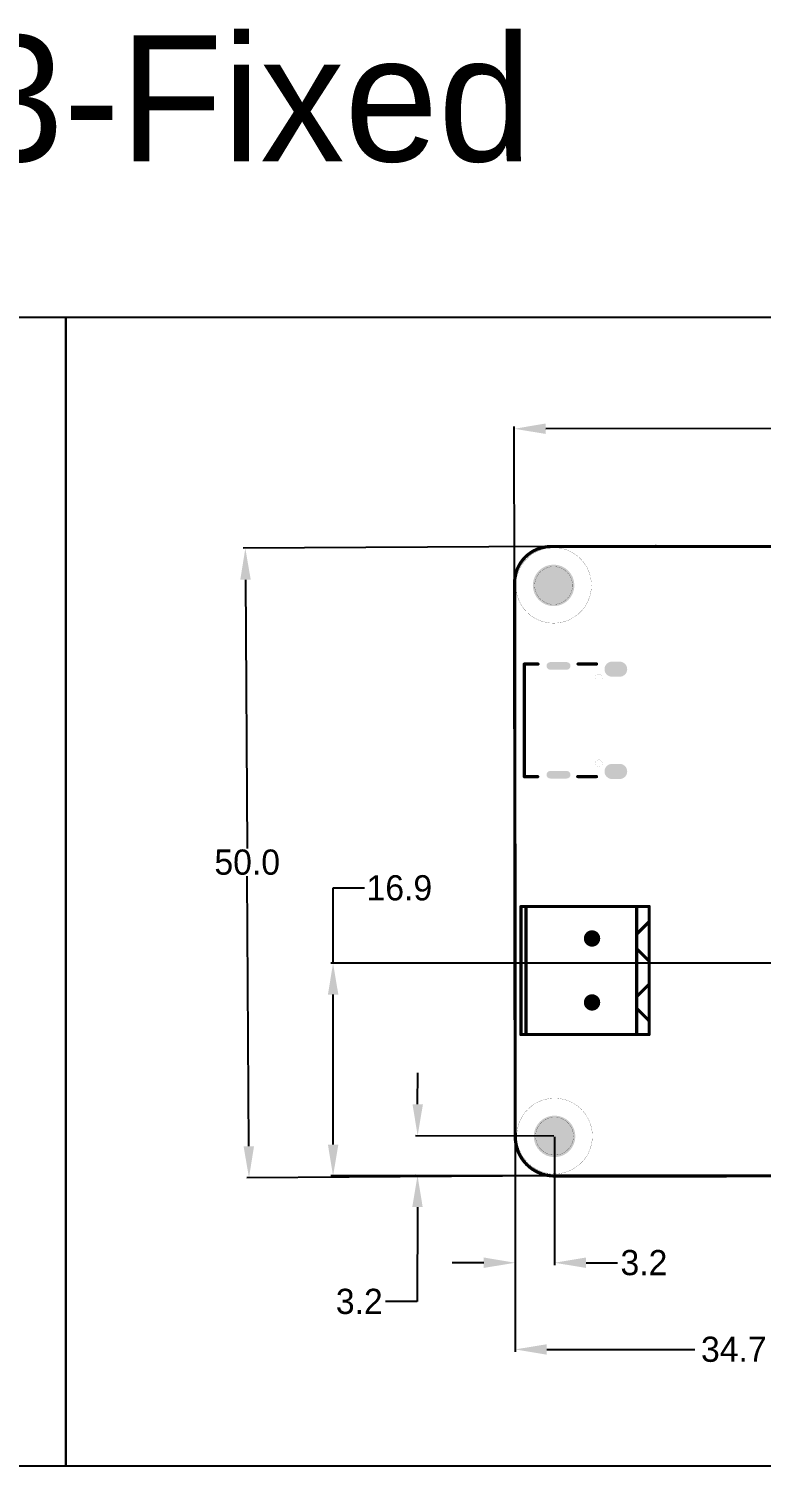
# Model space of a CAD drawing. Header units: inches. Extents: x -321 to 314, y 1 to 115.
# Drawn here: x -176.9 to -118.8, y 1.2 to 115.4 of the extents above; entities that cross this region are included whole.
import ezdxf

# ---------------------------------------------------------------- set-up
doc = ezdxf.new("R2010")
doc.units = ezdxf.units.IN
for name, color, linetype in [('Mechanical1', 6, 'Continuous'), ('PadHoleLayer', 156, 'Continuous'), ('TopOverlay', 2, 'Continuous')]:
    doc.layers.add(name, color=color, linetype=linetype)
doc.dimstyles.get("Standard").update_dxf_attribs({"dimtxt": 0.18, "dimasz": 0.18, "dimexe": 0.18, "dimexo": 0.0625, "dimgap": 0.09, "dimtad": 0, "dimtih": 1, "dimtoh": 1, "dimdec": 4, "dimzin": 0, "dimdsep": 46, "dimtxsty": 'Standard', "dimcen": 0.09, "dimadec": 0, "dimazin": 0, "dimtfac": 1, "dimtdec": 4, "dimtofl": 0, "dimtmove": 0, "dimatfit": 3, "dimfxl": 1, "dimtolj": 1, "dimtzin": 0, "dimarcsym": 0})

# ---------------------------------------------------------------- blocks, each defined once
blk = doc.blocks.new('*D158')
at = {"color": 0, "lineweight": -2, "ltscale": 5, "transparency": 16777216}
for p, q in [((-135.54, 74.24), (-159.89, 74.1)), ((-159.69, 71.6), (-159.57, 50.26)), ((-159.43, 26.62), (-159.56, 48.08)), ((-135.25, 24.26), (-159.6, 24.12))]:
    blk.add_line(p, q, dxfattribs=at)
at = {"color": 0, "ltscale": 5, "transparency": 16777216}
for points in [[(-159.28, 71.6), (-160.11, 71.6), (-159.71, 74.1)], [(-159.02, 26.62), (-159.85, 26.62), (-159.42, 24.12)]]:
    blk.add_solid(points, dxfattribs=at)
at = {"layer": 'Defpoints', "color": 0, "ltscale": 5, "transparency": 16777216}
for p in [(-135.48, 74.24), (-159.42, 24.12), (-135.19, 24.26)]:
    blk.add_point(p, dxfattribs=at)
at = {"color": 0, "ltscale": 5, "transparency": 16777216, "insert": (-159.56, 49.17), "char_height": 2, "attachment_point": 5}
blk.add_mtext('\\A1;50.0', dxfattribs=at)
blk = doc.blocks.new('*D163')
at = {"color": 0, "lineweight": -2, "ltscale": 5, "transparency": 16777216}
for p, q in [((-146.04, 29.96), (-146.03, 32.46)), ((-135.24, 27.43), (-146.22, 27.46)), ((-135.25, 24.26), (-146.23, 24.29)), ((-146.06, 21.79), (-146.08, 14.29)), ((-146.08, 14.29), (-148.58, 14.29))]:
    blk.add_line(p, q, dxfattribs=at)
at = {"color": 0, "ltscale": 5, "transparency": 16777216}
for points in [[(-146.45, 29.96), (-145.62, 29.96), (-146.04, 27.46)], [(-146.47, 21.79), (-145.64, 21.79), (-146.05, 24.29)]]:
    blk.add_solid(points, dxfattribs=at)
at = {"layer": 'Defpoints', "color": 0, "ltscale": 5, "transparency": 16777216}
for p in [(-135.18, 27.43), (-146.05, 24.29), (-135.19, 24.26)]:
    blk.add_point(p, dxfattribs=at)
at = {"color": 0, "ltscale": 5, "transparency": 16777216, "insert": (-150.67, 14.29), "char_height": 2, "attachment_point": 5}
blk.add_mtext('\\A1;3.2', dxfattribs=at)
blk = doc.blocks.new('*D164')
at = {"color": 0, "lineweight": -2, "ltscale": 5, "transparency": 16777216}
for p, q in [((-103.63, 41.1), (-103.63, 10.31)), ((-138.3, 27.31), (-138.3, 10.31)), ((-135.8, 10.49), (-124.05, 10.49)), ((-106.13, 10.49), (-117.87, 10.49))]:
    blk.add_line(p, q, dxfattribs=at)
at = {"color": 0, "ltscale": 5, "transparency": 16777216}
for points in [[(-135.8, 10.9), (-135.8, 10.07), (-138.3, 10.49)], [(-106.13, 10.9), (-106.13, 10.07), (-103.63, 10.49)]]:
    blk.add_solid(points, dxfattribs=at)
at = {"layer": 'Defpoints', "color": 0, "ltscale": 5, "transparency": 16777216}
for p in [(-103.63, 41.16), (-138.3, 27.37), (-138.3, 10.49)]:
    blk.add_point(p, dxfattribs=at)
at = {"color": 0, "ltscale": 5, "transparency": 16777216, "insert": (-120.96, 10.49), "char_height": 2, "attachment_point": 5}
blk.add_mtext('\\A1;34.7', dxfattribs=at)
blk = doc.blocks.new('*D165')
at = {"color": 0, "lineweight": -2, "ltscale": 5, "transparency": 16777216}
for p, q in [((-152.75, 41.16), (-152.75, 47.13)), ((-152.75, 47.13), (-150.25, 47.13)), ((-103.69, 41.16), (-152.93, 41.16)), ((-152.75, 26.76), (-152.75, 38.66)), ((-135.25, 24.26), (-152.93, 24.26))]:
    blk.add_line(p, q, dxfattribs=at)
at = {"color": 0, "ltscale": 5, "transparency": 16777216}
for points in [[(-153.16, 38.66), (-152.33, 38.66), (-152.75, 41.16)], [(-153.16, 26.76), (-152.33, 26.76), (-152.75, 24.26)]]:
    blk.add_solid(points, dxfattribs=at)
at = {"layer": 'Defpoints', "color": 0, "ltscale": 5, "transparency": 16777216}
for p in [(-103.63, 41.16), (-152.75, 24.26), (-135.19, 24.26)]:
    blk.add_point(p, dxfattribs=at)
at = {"color": 0, "ltscale": 5, "transparency": 16777216, "insert": (-147.49, 47.13), "char_height": 2, "attachment_point": 5}
blk.add_mtext('\\A1;16.9', dxfattribs=at)
blk = doc.blocks.new('*D166')
at = {"color": 0, "lineweight": -2, "ltscale": 5, "transparency": 16777216}
for p, q in [((-138.3, 27.31), (-138.3, 17.19)), ((-135.18, 27.37), (-135.18, 17.19)), ((-140.8, 17.37), (-143.3, 17.37)), ((-132.68, 17.37), (-130.18, 17.37))]:
    blk.add_line(p, q, dxfattribs=at)
at = {"color": 0, "ltscale": 5, "transparency": 16777216}
for points in [[(-140.8, 17.79), (-140.8, 16.96), (-138.3, 17.37)], [(-132.68, 17.79), (-132.68, 16.96), (-135.18, 17.37)]]:
    blk.add_solid(points, dxfattribs=at)
at = {"layer": 'Defpoints', "color": 0, "ltscale": 5, "transparency": 16777216}
for p in [(-135.18, 27.43), (-138.3, 27.37), (-135.18, 17.37)]:
    blk.add_point(p, dxfattribs=at)
at = {"color": 0, "ltscale": 5, "transparency": 16777216, "insert": (-128.09, 17.37), "char_height": 2, "attachment_point": 5}
blk.add_mtext('\\A1;3.2', dxfattribs=at)
blk = doc.blocks.new('*D167')
at = {"color": 0, "lineweight": -2, "ltscale": 5, "transparency": 16777216}
for p, q in [((-138.35, 71.43), (-138.38, 83.77)), ((-135.88, 83.6), (-91.7, 83.7)), ((-40.98, 83.83), (-85.19, 83.72)), ((-38.45, 71.67), (-38.48, 84.01))]:
    blk.add_line(p, q, dxfattribs=at)
at = {"color": 0, "ltscale": 5, "transparency": 16777216}
for points in [[(-135.88, 84.01), (-135.88, 83.18), (-138.38, 83.59)], [(-40.98, 84.24), (-40.98, 83.41), (-38.48, 83.83)]]:
    blk.add_solid(points, dxfattribs=at)
at = {"layer": 'Defpoints', "color": 0, "ltscale": 5, "transparency": 16777216}
for p in [(-38.48, 83.83), (-138.35, 71.37), (-38.45, 71.61)]:
    blk.add_point(p, dxfattribs=at)
at = {"color": 0, "ltscale": 5, "transparency": 16777216, "insert": (-88.44, 83.71), "char_height": 2, "attachment_point": 5}
blk.add_mtext('\\A1;100.0', dxfattribs=at)
blk = doc.blocks.new('WJ500V_5_08_2P_34')
at = {"layer": 'PadHoleLayer'}
h = blk.add_hatch(color=156, dxfattribs=at)
edge = h.paths.add_edge_path()
edge.add_arc((-2.35, -0.62), 0.65, 0, 360)
h = blk.add_hatch(color=156, dxfattribs=at)
edge = h.paths.add_edge_path()
edge.add_arc((2.73, -0.62), 0.65, 0, 360)
at = {"layer": 'TopOverlay'}
for points in [[(-4.89, 5.02, 0.254, 0.254, 0), (-4.89, -5.14, 0.254, 0.254, 0)], [(-4.88, 4.62, 0.254, 0.254, 0), (5.27, 4.62, 0.254, 0.254, 0)], [(-4.87, 5.01, 0.254, 0.254, 0), (5.27, 5.01, 0.254, 0.254, 0)], [(5.27, 5.01, 0.254, 0.254, 0), (5.27, -5.15, 0.254, 0.254, 0)], [(-4.85, -4.16, 0.254, 0.254, 0), (5.27, -4.16, 0.254, 0.254, 0)], [(-2.82, -4.16, 0.254, 0.254, 0), (-3.78, -5.12, 0.254, 0.254, 0)], [(-1.89, -4.16, 0.254, 0.254, 0), (-0.93, -5.12, 0.254, 0.254, 0)], [(1.9, -4.18, 0.254, 0.254, 0), (0.94, -5.14, 0.254, 0.254, 0)], [(3.09, -4.18, 0.254, 0.254, 0), (4.05, -5.14, 0.254, 0.254, 0)], [(-4.87, -5.15, 0.254, 0.254, 0), (5.27, -5.15, 0.254, 0.254, 0)]]:
    blk.add_lwpolyline(points, format="xyseb", dxfattribs=at)
for points in [[(-4.96, 5.02, 0.127, 0.127, 1), (-4.83, 5.02, 0.127, 0.127, 1)], [(-4.94, 4.62, 0.127, 0.127, 1), (-4.81, 4.62, 0.127, 0.127, 1)], [(-4.93, 5.01, 0.127, 0.127, 1), (-4.8, 5.01, 0.127, 0.127, 1)], [(5.2, 5.01, 0.127, 0.127, 1), (5.33, 5.01, 0.127, 0.127, 1)], [(5.2, 5.01, 0.127, 0.127, 1), (5.33, 5.01, 0.127, 0.127, 1)], [(5.2, 4.62, 0.127, 0.127, 1), (5.33, 4.62, 0.127, 0.127, 1)], [(-4.91, -4.16, 0.127, 0.127, 1), (-4.79, -4.16, 0.127, 0.127, 1)], [(-2.89, -4.16, 0.127, 0.127, 1), (-2.76, -4.16, 0.127, 0.127, 1)], [(-1.96, -4.16, 0.127, 0.127, 1), (-1.83, -4.16, 0.127, 0.127, 1)], [(1.83, -4.18, 0.127, 0.127, 1), (1.96, -4.18, 0.127, 0.127, 1)], [(3.02, -4.18, 0.127, 0.127, 1), (3.15, -4.18, 0.127, 0.127, 1)], [(5.2, -4.16, 0.127, 0.127, 1), (5.33, -4.16, 0.127, 0.127, 1)], [(-4.96, -5.14, 0.127, 0.127, 1), (-4.83, -5.14, 0.127, 0.127, 1)], [(-4.93, -5.15, 0.127, 0.127, 1), (-4.8, -5.15, 0.127, 0.127, 1)], [(-3.85, -5.12, 0.127, 0.127, 1), (-3.72, -5.12, 0.127, 0.127, 1)], [(-1, -5.12, 0.127, 0.127, 1), (-0.87, -5.12, 0.127, 0.127, 1)], [(0.87, -5.14, 0.127, 0.127, 1), (1, -5.14, 0.127, 0.127, 1)], [(3.98, -5.14, 0.127, 0.127, 1), (4.11, -5.14, 0.127, 0.127, 1)], [(5.2, -5.15, 0.127, 0.127, 1), (5.33, -5.15, 0.127, 0.127, 1)], [(5.2, -5.15, 0.127, 0.127, 1), (5.33, -5.15, 0.127, 0.127, 1)]]:
    blk.add_lwpolyline(points, format="xyseb", close=True, dxfattribs=at)
blk = doc.blocks.new('TYPE_C_24P_QT_143_36')
at = {"layer": 'PadHoleLayer'}
h = blk.add_hatch(color=156, dxfattribs=at)
edge = h.paths.add_edge_path()
edge.add_arc((-4.06, 3.26), 0.6, 180, 360)
edge.add_line((-3.46, 3.26), (-3.46, 3.86))
edge.add_arc((-4.06, 3.86), 0.6, 0, 180)
edge.add_line((-4.66, 3.86), (-4.66, 3.26))
h = blk.add_hatch(color=156, dxfattribs=at)
edge = h.paths.add_edge_path()
edge.add_arc((4.06, 3.26), 0.6, 180, 360)
edge.add_line((4.66, 3.26), (4.66, 3.86))
edge.add_arc((4.06, 3.86), 0.6, 0, 180)
edge.add_line((3.46, 3.86), (3.46, 3.26))
h = blk.add_hatch(color=156, dxfattribs=at)
edge = h.paths.add_edge_path()
edge.add_arc((-4.32, -1.64), 0.3, 180, 360)
edge.add_line((-4.02, -1.64), (-4.02, -0.34))
edge.add_arc((-4.32, -0.34), 0.3, 0, 180)
edge.add_line((-4.62, -0.34), (-4.62, -1.64))
h = blk.add_hatch(color=156, dxfattribs=at)
edge = h.paths.add_edge_path()
edge.add_arc((4.32, -1.64), 0.3, 180, 360)
edge.add_line((4.62, -1.64), (4.62, -0.34))
edge.add_arc((4.32, -0.34), 0.3, 0, 180)
edge.add_line((4.02, -0.34), (4.02, -1.64))
at = {"layer": 'Mechanical1'}
for points in [[(-3.12, 2.21, 0.00508, 0.00508, 1), (-3.67, 2.21, 0.00508, 0.00508, 1)], [(3.68, 2.21, 0.00508, 0.00508, 1), (3.13, 2.21, 0.00508, 0.00508, 1)], [(-3.67, 2.21, 0.00254, 0.00254, 1), (-3.67, 2.21, 0.00254, 0.00254, 1)], [(-3.12, 2.21, 0.00254, 0.00254, 1), (-3.12, 2.21, 0.00254, 0.00254, 1)], [(3.13, 2.21, 0.00254, 0.00254, 1), (3.13, 2.21, 0.00254, 0.00254, 1)], [(3.68, 2.21, 0.00254, 0.00254, 1), (3.68, 2.21, 0.00254, 0.00254, 1)]]:
    blk.add_lwpolyline(points, format="xyseb", close=True, dxfattribs=at)
at = {"layer": 'TopOverlay'}
for points in [[(-4.47, 0.56, 0.254, 0.254, 0), (-4.47, 2.03, 0.254, 0.254, 0)], [(4.47, 0.53, 0.254, 0.254, 0), (4.47, 2.03, 0.254, 0.254, 0)], [(-4.47, -3.7, 0.254, 0.254, 0), (-4.47, -2.62, 0.254, 0.254, 0)], [(4.47, -3.7, 0.254, 0.254, 0), (4.47, -2.64, 0.254, 0.254, 0)], [(4.47, -3.7, 0.254, 0.254, 0), (-4.47, -3.7, 0.254, 0.254, 0)]]:
    blk.add_lwpolyline(points, format="xyseb", dxfattribs=at)
for points in [[(-4.53, 2.03, 0.127, 0.127, 1), (-4.41, 2.03, 0.127, 0.127, 1)], [(4.41, 2.03, 0.127, 0.127, 1), (4.53, 2.03, 0.127, 0.127, 1)], [(-4.53, 0.56, 0.127, 0.127, 1), (-4.41, 0.56, 0.127, 0.127, 1)], [(4.41, 0.53, 0.127, 0.127, 1), (4.53, 0.53, 0.127, 0.127, 1)], [(-4.53, -2.62, 0.127, 0.127, 1), (-4.4, -2.62, 0.127, 0.127, 1)], [(4.41, -2.64, 0.127, 0.127, 1), (4.54, -2.64, 0.127, 0.127, 1)], [(-4.53, -3.7, 0.127, 0.127, 1), (-4.4, -3.7, 0.127, 0.127, 1)], [(-4.53, -3.7, 0.127, 0.127, 1), (-4.4, -3.7, 0.127, 0.127, 1)], [(4.41, -3.7, 0.127, 0.127, 1), (4.54, -3.7, 0.127, 0.127, 1)], [(4.41, -3.7, 0.127, 0.127, 1), (4.54, -3.7, 0.127, 0.127, 1)]]:
    blk.add_lwpolyline(points, format="xyseb", close=True, dxfattribs=at)

msp = doc.modelspace()

# ---------------------------------------------------------------- hatches: boundary and pattern name
at = {"layer": 'PadHoleLayer'}
h = msp.add_hatch(color=156, dxfattribs=at)
edge = h.paths.add_edge_path()
edge.add_arc((-135.2546, 71.15631), 1.65, 0, 360)
h = msp.add_hatch(color=156, dxfattribs=at)
edge = h.paths.add_edge_path()
edge.add_arc((-135.1796, 27.40631), 1.65, 0, 360)

# ---------------------------------------------------------------- linework, layer by layer
for points in [[(-173.94771, 1.21286), (-320.98762, 1.21286), (-320.98762, 92.4508), (-173.94771, 92.4508)], [(-26.90781, 1.21286), (-173.94771, 1.21286), (-173.94771, 92.4508), (-26.90781, 92.4508)]]:
    msp.add_lwpolyline(points, close=True)
at = {"layer": 'Mechanical1', "const_width": 0.254}
for points in [[(-138.34973, 71.36849, -0.414213322), (-135.47897, 74.23925)], [(-135.18841, 24.26059, -0.414213322), (-138.29941, 27.37159)]]:
    msp.add_lwpolyline(points, format="xyb", dxfattribs=at)
for points in [[(-135.47897, 74.23925), (-41.08516, 74.2463)], [(-127.1546, 74.25631), (-127.1446, 74.2463)], [(-138.34973, 71.36849), (-138.29941, 27.37159)], [(-135.18841, 24.26059), (-41.06117, 24.30649)]]:
    msp.add_lwpolyline(points, dxfattribs=at)
at = {"layer": 'Mechanical1'}
for points, const_width in [([(-135.54247, 74.23925, 1), (-135.41547, 74.23925, 1)], 0.127), ([(-135.54247, 74.23925, 1), (-135.41547, 74.23925, 1)], 0.127), ([(-127.2181, 74.25631, 1), (-127.0911, 74.25631, 1)], 0.127), ([(-127.2081, 74.2463, 1), (-127.0811, 74.2463, 1)], 0.127), ([(-132.25455, 71.15623, 1), (-138.25454, 71.15623, 1)], 0.0127), ([(-133.7566, 71.1463, 1), (-136.7566, 71.1463, 1)], 0.0127), ([(-138.41323, 71.36849, 1), (-138.28623, 71.36849, 1)], 0.127), ([(-138.41323, 71.36849, 1), (-138.28623, 71.36849, 1)], 0.127), ([(-138.25772, 71.15623, 1), (-138.25137, 71.15623, 1)], 0.00635), ([(-136.75978, 71.1463, 1), (-136.75343, 71.1463, 1)], 0.00635), ([(-133.75978, 71.1463, 1), (-133.75343, 71.1463, 1)], 0.00635), ([(-132.25772, 71.15623, 1), (-132.25137, 71.15623, 1)], 0.00635), ([(-132.17954, 27.43123, 1), (-138.17954, 27.43123, 1)], 0.0127), ([(-133.6816, 27.42131, 1), (-136.6816, 27.42131, 1)], 0.0127), ([(-138.36291, 27.37159, 1), (-138.23591, 27.37159, 1)], 0.127), ([(-138.36291, 27.37159, 1), (-138.23591, 27.37159, 1)], 0.127), ([(-138.18271, 27.43123, 1), (-138.17636, 27.43123, 1)], 0.00635), ([(-136.68477, 27.42131, 1), (-136.67842, 27.42131, 1)], 0.00635), ([(-133.68477, 27.42131, 1), (-133.67842, 27.42131, 1)], 0.00635), ([(-132.18272, 27.43123, 1), (-132.17637, 27.43123, 1)], 0.00635), ([(-135.25191, 24.26059, 1), (-135.12491, 24.26059, 1)], 0.127), ([(-135.25191, 24.26059, 1), (-135.12491, 24.26059, 1)], 0.127)]:
    msp.add_lwpolyline(points, format="xyb", close=True, dxfattribs=dict(at, const_width=const_width))

# ---------------------------------------------------------------- block references
for name, p, rotation in [('TYPE_C_24P_QT_143_36', (-133.8776, 60.44131), 270), ('WJ500V_5_08_2P_34', (-132.82716, 40.38934), 90)]:
    msp.add_blockref(name, p, dxfattribs=dict(rotation=rotation))

# ---------------------------------------------------------------- texts
at = {"insert": (-222.44119, 114.82123), "char_height": 10, "attachment_point": 1}
msp.add_mtext_dynamic_manual_height_columns('PBT223-Fixed', width=12.1036003, gutter_width=1, heights=[1.69878], dxfattribs=at)

# ---------------------------------------------------------------- dimensions: what is measured, and where the dimension line sits
at = {"ltscale": 5}
for base, p1, p2, angle, text, picture, middle, dimtype in [((-38.4796, 83.83229), (-138.34973, 71.36849), (-38.44993, 71.61107), 0.139123, '100.0', '*D167', (-88.44386, 83.71097), 161), ((-159.41828, 24.11973), (-135.47897, 74.23925), (-135.18841, 24.26059), 270.3330966, '50.0', '*D158', (-159.56391, 49.16807), 161), ((-152.74546, 24.26059), (-103.6296, 41.16131), (-135.18841, 24.26059), 90, '16.9', '*D165', (-147.4888, 47.13152), 160), ((-146.05107, 24.29099), (-135.17954, 27.43123), (-135.18841, 24.26059), 269.8396726, '3.2', '*D163', (-150.66907, 14.2854), 161)]:
    dim = msp.add_linear_dim(base=base, p1=p1, p2=p2, angle=angle, text=text, dimstyle='Standard', override={"dimtxt": 2, "dimasz": 2.5}, dxfattribs=at)
    dim.commit()
    dim.dimension.update_dxf_attribs({"geometry": picture, "text_midpoint": middle, "dimtype": dimtype})
for base, p1, p2, text, picture, middle in [((-138.29941, 10.4853), (-103.6296, 41.16131), (-138.29941, 27.37159), '34.7', '*D164', (-120.9645, 10.4853)), ((-135.17954, 17.37377), (-138.29941, 27.37159), (-135.17954, 27.43123), '3.2', '*D166', (-128.08954, 17.37377))]:
    dim = msp.add_linear_dim(base=base, p1=p1, p2=p2, text=text, dimstyle='Standard', override={"dimtxt": 2, "dimasz": 2.5}, dxfattribs=at)
    dim.commit()
    dim.dimension.update_dxf_attribs({"geometry": picture, "text_midpoint": middle, "dimtype": 160})

doc.saveas('drawing.dxf')
